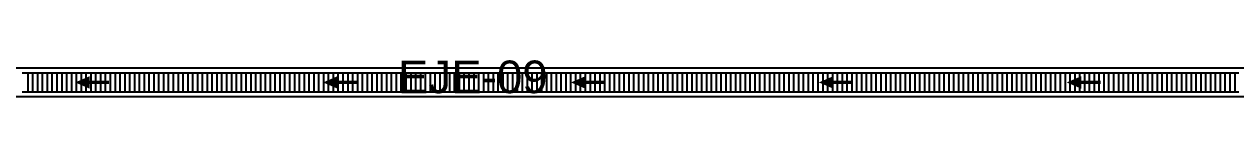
# Model space of a CAD drawing. Header units: metres. Extents: x 354768 to 355417, y 9249536 to 9250102.
# Drawn here: x 354903.11 to 354928.11, y 9249821.79 to 9249822.55 of the extents above; entities that cross this region are included whole.
import ezdxf
from ezdxf.enums import TextEntityAlignment as Align

# ---------------------------------------------------------------- set-up
doc = ezdxf.new("R2010")
doc.units = ezdxf.units.M
doc.header["$LTSCALE"] = 0.25
for name, color, linetype, true_color in [('CUN-FLUJO', 1, 'CONTINUOUS', 0xe60000), ('CUN-REJ-BORDE', 4, 'CONTINUOUS', 0x00aae6), ('CUN-REJ-PLATINA', 4, 'CONTINUOUS', 0x78cdf0)]:
    doc.layers.add(name, color=color, linetype=linetype, true_color=true_color)
doc.layers.add('CUNETA-S2', color=6, linetype='CONTINUOUS', lineweight=35)
doc.layers.add('NUDOS', color=7, linetype='CONTINUOUS')
doc.layers.add('TEXTOS', color=7, linetype='CONTINUOUS')
doc.styles.get("Standard").update_dxf_attribs({"font": 'arial.ttf'})

# ---------------------------------------------------------------- blocks, each defined once
blk = doc.blocks.new('CUNETAS_SISTEMA_2_CENTRO_FRENTE_SUR')
at = {"layer": 'CUN-FLUJO', "const_width": 0.07}
for points in [[(354904.861, 9249822.09), (354904.461, 9249822.09)], [(354909.976, 9249822.09), (354909.576, 9249822.09)], [(354915.09, 9249822.09), (354914.69, 9249822.09)], [(354920.204, 9249822.09), (354919.804, 9249822.09)], [(354925.319, 9249822.09), (354924.919, 9249822.09)]]:
    blk.add_lwpolyline(points, dxfattribs=at)
at = {"layer": 'CUN-FLUJO', "true_color": 0xe60000}
for points in [[(354904.161, 9249822.09), (354904.461, 9249821.96), (354904.461, 9249822.22)], [(354909.276, 9249822.09), (354909.576, 9249821.96), (354909.576, 9249822.22)], [(354914.39, 9249822.09), (354914.69, 9249821.96), (354914.69, 9249822.22)], [(354919.504, 9249822.09), (354919.804, 9249821.96), (354919.804, 9249822.22)], [(354924.619, 9249822.09), (354924.919, 9249821.96), (354924.919, 9249822.22)]]:
    blk.add_solid(points, dxfattribs=at)
at = {"layer": 'CUN-REJ-BORDE'}
for points in [[(354903.066, 9249822.29), (354903.317, 9249822.29), (354903.568, 9249822.29), (354903.819, 9249822.29), (354904.07, 9249822.29), (354904.321, 9249822.29), (354904.572, 9249822.29), (354904.823, 9249822.29), (354905.074, 9249822.29), (354905.325, 9249822.29), (354905.576, 9249822.29), (354905.827, 9249822.29), (354906.078, 9249822.29), (354906.329, 9249822.29), (354906.58, 9249822.29), (354906.831, 9249822.29), (354907.083, 9249822.29), (354907.334, 9249822.29), (354907.585, 9249822.29), (354907.836, 9249822.29), (354908.087, 9249822.29), (354908.338, 9249822.29), (354908.589, 9249822.29), (354908.84, 9249822.29), (354909.091, 9249822.29), (354909.342, 9249822.29), (354909.593, 9249822.29), (354909.844, 9249822.29), (354910.095, 9249822.29), (354910.346, 9249822.29), (354910.597, 9249822.29), (354910.849, 9249822.29), (354911.1, 9249822.29), (354911.351, 9249822.29), (354911.602, 9249822.29), (354911.853, 9249822.29), (354912.104, 9249822.29), (354912.355, 9249822.29), (354912.606, 9249822.29), (354912.857, 9249822.29), (354913.108, 9249822.29), (354913.359, 9249822.29), (354913.61, 9249822.29), (354913.861, 9249822.29), (354914.112, 9249822.29), (354914.363, 9249822.29), (354914.614, 9249822.29), (354914.866, 9249822.29), (354915.117, 9249822.29), (354915.368, 9249822.29), (354915.619, 9249822.29), (354915.87, 9249822.29), (354916.121, 9249822.29), (354916.372, 9249822.29), (354916.623, 9249822.29), (354916.874, 9249822.29), (354917.125, 9249822.29), (354917.376, 9249822.29), (354917.627, 9249822.29), (354917.878, 9249822.29), (354918.129, 9249822.29), (354918.38, 9249822.29), (354918.631, 9249822.29), (354918.883, 9249822.29), (354919.134, 9249822.29), (354919.385, 9249822.29), (354919.636, 9249822.29), (354919.887, 9249822.29), (354920.138, 9249822.29), (354920.389, 9249822.29), (354920.64, 9249822.29), (354920.891, 9249822.29), (354921.142, 9249822.29), (354921.393, 9249822.29), (354921.644, 9249822.29), (354921.895, 9249822.29), (354922.146, 9249822.29), (354922.397, 9249822.29), (354922.649, 9249822.29), (354922.9, 9249822.29), (354923.151, 9249822.29), (354923.402, 9249822.29), (354923.653, 9249822.29), (354923.904, 9249822.29), (354924.155, 9249822.29), (354924.406, 9249822.29), (354924.657, 9249822.29), (354924.908, 9249822.29), (354925.159, 9249822.29), (354925.41, 9249822.29), (354925.661, 9249822.29), (354925.912, 9249822.29), (354926.163, 9249822.29), (354926.414, 9249822.29), (354926.666, 9249822.29), (354926.917, 9249822.29), (354927.168, 9249822.29), (354927.419, 9249822.29), (354927.67, 9249822.29), (354927.921, 9249822.29), (354928.172, 9249822.29)], [(354902.923, 9249822.39), (354903.174, 9249822.39), (354903.426, 9249822.39), (354903.677, 9249822.39), (354903.929, 9249822.39), (354904.18, 9249822.39), (354904.431, 9249822.39), (354904.683, 9249822.39), (354904.934, 9249822.39), (354905.186, 9249822.39), (354905.437, 9249822.39), (354905.689, 9249822.39), (354905.94, 9249822.39), (354906.191, 9249822.39), (354906.443, 9249822.39), (354906.694, 9249822.39), (354906.946, 9249822.39), (354907.197, 9249822.39), (354907.449, 9249822.39), (354907.7, 9249822.39), (354907.951, 9249822.39), (354908.203, 9249822.39), (354908.454, 9249822.39), (354908.706, 9249822.39), (354908.957, 9249822.39), (354909.209, 9249822.39), (354909.46, 9249822.39), (354909.711, 9249822.39), (354909.963, 9249822.39), (354910.214, 9249822.39), (354910.466, 9249822.39), (354910.717, 9249822.39), (354910.969, 9249822.39), (354911.22, 9249822.39), (354911.471, 9249822.39), (354911.723, 9249822.39), (354911.974, 9249822.39), (354912.226, 9249822.39), (354912.477, 9249822.39), (354912.729, 9249822.39), (354912.98, 9249822.39), (354913.231, 9249822.39), (354913.483, 9249822.39), (354913.734, 9249822.39), (354913.986, 9249822.39), (354914.237, 9249822.39), (354914.489, 9249822.39), (354914.74, 9249822.39), (354914.991, 9249822.39), (354915.243, 9249822.39), (354915.494, 9249822.39), (354915.746, 9249822.39), (354915.997, 9249822.39), (354916.249, 9249822.39), (354916.5, 9249822.39), (354916.751, 9249822.39), (354917.003, 9249822.39), (354917.254, 9249822.39), (354917.506, 9249822.39), (354917.757, 9249822.39), (354918.009, 9249822.39), (354918.26, 9249822.39), (354918.511, 9249822.39), (354918.763, 9249822.39), (354919.014, 9249822.39), (354919.266, 9249822.39), (354919.517, 9249822.39), (354919.769, 9249822.39), (354920.02, 9249822.39), (354920.271, 9249822.39), (354920.523, 9249822.39), (354920.774, 9249822.39), (354921.026, 9249822.39), (354921.277, 9249822.39), (354921.529, 9249822.39), (354921.78, 9249822.39), (354922.031, 9249822.39), (354922.283, 9249822.39), (354922.534, 9249822.39), (354922.786, 9249822.39), (354923.037, 9249822.39), (354923.289, 9249822.39), (354923.54, 9249822.39), (354923.791, 9249822.39), (354924.043, 9249822.39), (354924.294, 9249822.39), (354924.546, 9249822.39), (354924.797, 9249822.39), (354925.049, 9249822.39), (354925.3, 9249822.39), (354925.551, 9249822.39), (354925.803, 9249822.39), (354926.054, 9249822.39), (354926.306, 9249822.39), (354926.557, 9249822.39), (354926.809, 9249822.39), (354927.06, 9249822.39), (354927.311, 9249822.39), (354927.563, 9249822.39), (354927.814, 9249822.39), (354928.066, 9249822.39), (354928.317, 9249822.39)], [(354928.172, 9249821.89), (354927.921, 9249821.89), (354927.67, 9249821.89), (354927.419, 9249821.89), (354927.168, 9249821.89), (354926.917, 9249821.89), (354926.666, 9249821.89), (354926.414, 9249821.89), (354926.163, 9249821.89), (354925.912, 9249821.89), (354925.661, 9249821.89), (354925.41, 9249821.89), (354925.159, 9249821.89), (354924.908, 9249821.89), (354924.657, 9249821.89), (354924.406, 9249821.89), (354924.155, 9249821.89), (354923.904, 9249821.89), (354923.653, 9249821.89), (354923.402, 9249821.89), (354923.151, 9249821.89), (354922.9, 9249821.89), (354922.649, 9249821.89), (354922.397, 9249821.89), (354922.146, 9249821.89), (354921.895, 9249821.89), (354921.644, 9249821.89), (354921.393, 9249821.89), (354921.142, 9249821.89), (354920.891, 9249821.89), (354920.64, 9249821.89), (354920.389, 9249821.89), (354920.138, 9249821.89), (354919.887, 9249821.89), (354919.636, 9249821.89), (354919.385, 9249821.89), (354919.134, 9249821.89), (354918.883, 9249821.89), (354918.631, 9249821.89), (354918.38, 9249821.89), (354918.129, 9249821.89), (354917.878, 9249821.89), (354917.627, 9249821.89), (354917.376, 9249821.89), (354917.125, 9249821.89), (354916.874, 9249821.89), (354916.623, 9249821.89), (354916.372, 9249821.89), (354916.121, 9249821.89), (354915.87, 9249821.89), (354915.619, 9249821.89), (354915.368, 9249821.89), (354915.117, 9249821.89), (354914.866, 9249821.89), (354914.614, 9249821.89), (354914.363, 9249821.89), (354914.112, 9249821.89), (354913.861, 9249821.89), (354913.61, 9249821.89), (354913.359, 9249821.89), (354913.108, 9249821.89), (354912.857, 9249821.89), (354912.606, 9249821.89), (354912.355, 9249821.89), (354912.104, 9249821.89), (354911.853, 9249821.89), (354911.602, 9249821.89), (354911.351, 9249821.89), (354911.1, 9249821.89), (354910.849, 9249821.89), (354910.597, 9249821.89), (354910.346, 9249821.89), (354910.095, 9249821.89), (354909.844, 9249821.89), (354909.593, 9249821.89), (354909.342, 9249821.89), (354909.091, 9249821.89), (354908.84, 9249821.89), (354908.589, 9249821.89), (354908.338, 9249821.89), (354908.087, 9249821.89), (354907.836, 9249821.89), (354907.585, 9249821.89), (354907.334, 9249821.89), (354907.083, 9249821.89), (354906.831, 9249821.89), (354906.58, 9249821.89), (354906.329, 9249821.89), (354906.078, 9249821.89), (354905.827, 9249821.89), (354905.576, 9249821.89), (354905.325, 9249821.89), (354905.074, 9249821.89), (354904.823, 9249821.89), (354904.572, 9249821.89), (354904.321, 9249821.89), (354904.07, 9249821.89), (354903.819, 9249821.89), (354903.568, 9249821.89), (354903.317, 9249821.89), (354903.066, 9249821.89)], [(354928.317, 9249821.79), (354928.066, 9249821.79), (354927.814, 9249821.79), (354927.563, 9249821.79), (354927.311, 9249821.79), (354927.06, 9249821.79), (354926.809, 9249821.79), (354926.557, 9249821.79), (354926.306, 9249821.79), (354926.054, 9249821.79), (354925.803, 9249821.79), (354925.551, 9249821.79), (354925.3, 9249821.79), (354925.049, 9249821.79), (354924.797, 9249821.79), (354924.546, 9249821.79), (354924.294, 9249821.79), (354924.043, 9249821.79), (354923.791, 9249821.79), (354923.54, 9249821.79), (354923.289, 9249821.79), (354923.037, 9249821.79), (354922.786, 9249821.79), (354922.534, 9249821.79), (354922.283, 9249821.79), (354922.031, 9249821.79), (354921.78, 9249821.79), (354921.529, 9249821.79), (354921.277, 9249821.79), (354921.026, 9249821.79), (354920.774, 9249821.79), (354920.523, 9249821.79), (354920.271, 9249821.79), (354920.02, 9249821.79), (354919.769, 9249821.79), (354919.517, 9249821.79), (354919.266, 9249821.79), (354919.014, 9249821.79), (354918.763, 9249821.79), (354918.511, 9249821.79), (354918.26, 9249821.79), (354918.009, 9249821.79), (354917.757, 9249821.79), (354917.506, 9249821.79), (354917.254, 9249821.79), (354917.003, 9249821.79), (354916.751, 9249821.79), (354916.5, 9249821.79), (354916.249, 9249821.79), (354915.997, 9249821.79), (354915.746, 9249821.79), (354915.494, 9249821.79), (354915.243, 9249821.79), (354914.991, 9249821.79), (354914.74, 9249821.79), (354914.489, 9249821.79), (354914.237, 9249821.79), (354913.986, 9249821.79), (354913.734, 9249821.79), (354913.483, 9249821.79), (354913.231, 9249821.79), (354912.98, 9249821.79), (354912.729, 9249821.79), (354912.477, 9249821.79), (354912.226, 9249821.79), (354911.974, 9249821.79), (354911.723, 9249821.79), (354911.471, 9249821.79), (354911.22, 9249821.79), (354910.969, 9249821.79), (354910.717, 9249821.79), (354910.466, 9249821.79), (354910.214, 9249821.79), (354909.963, 9249821.79), (354909.711, 9249821.79), (354909.46, 9249821.79), (354909.209, 9249821.79), (354908.957, 9249821.79), (354908.706, 9249821.79), (354908.454, 9249821.79), (354908.203, 9249821.79), (354907.951, 9249821.79), (354907.7, 9249821.79), (354907.449, 9249821.79), (354907.197, 9249821.79), (354906.946, 9249821.79), (354906.694, 9249821.79), (354906.443, 9249821.79), (354906.191, 9249821.79), (354905.94, 9249821.79), (354905.689, 9249821.79), (354905.437, 9249821.79), (354905.186, 9249821.79), (354904.934, 9249821.79), (354904.683, 9249821.79), (354904.431, 9249821.79), (354904.18, 9249821.79), (354903.929, 9249821.79), (354903.677, 9249821.79), (354903.426, 9249821.79), (354903.174, 9249821.79), (354902.923, 9249821.79)]]:
    blk.add_lwpolyline(points, dxfattribs=at)
at = {"layer": 'CUN-REJ-PLATINA'}
for p, q in [((354903.19, 9249821.89), (354903.19, 9249822.29)), ((354903.29, 9249821.89), (354903.29, 9249822.29)), ((354903.39, 9249821.89), (354903.39, 9249822.29)), ((354903.49, 9249821.89), (354903.49, 9249822.29)), ((354903.59, 9249821.89), (354903.59, 9249822.29)), ((354903.69, 9249821.89), (354903.69, 9249822.29)), ((354903.79, 9249821.89), (354903.79, 9249822.29)), ((354903.89, 9249821.89), (354903.89, 9249822.29)), ((354903.99, 9249821.89), (354903.99, 9249822.29)), ((354904.09, 9249821.89), (354904.09, 9249822.29)), ((354904.19, 9249821.89), (354904.19, 9249822.29)), ((354904.29, 9249821.89), (354904.29, 9249822.29)), ((354904.39, 9249821.89), (354904.39, 9249822.29)), ((354904.49, 9249821.89), (354904.49, 9249822.29)), ((354904.59, 9249821.89), (354904.59, 9249822.29)), ((354904.69, 9249821.89), (354904.69, 9249822.29)), ((354904.79, 9249821.89), (354904.79, 9249822.29)), ((354904.89, 9249821.89), (354904.89, 9249822.29)), ((354904.99, 9249821.89), (354904.99, 9249822.29)), ((354905.09, 9249821.89), (354905.09, 9249822.29)), ((354905.19, 9249821.89), (354905.19, 9249822.29)), ((354905.29, 9249821.89), (354905.29, 9249822.29)), ((354905.39, 9249821.89), (354905.39, 9249822.29)), ((354905.49, 9249821.89), (354905.49, 9249822.29)), ((354905.59, 9249821.89), (354905.59, 9249822.29)), ((354905.69, 9249821.89), (354905.69, 9249822.29)), ((354905.79, 9249821.89), (354905.79, 9249822.29)), ((354905.89, 9249821.89), (354905.89, 9249822.29)), ((354905.99, 9249821.89), (354905.99, 9249822.29)), ((354906.09, 9249821.89), (354906.09, 9249822.29)), ((354906.19, 9249821.89), (354906.19, 9249822.29)), ((354906.29, 9249821.89), (354906.29, 9249822.29)), ((354906.39, 9249821.89), (354906.39, 9249822.29)), ((354906.49, 9249821.89), (354906.49, 9249822.29)), ((354906.59, 9249821.89), (354906.59, 9249822.29)), ((354906.69, 9249821.89), (354906.69, 9249822.29)), ((354906.79, 9249821.89), (354906.79, 9249822.29)), ((354906.89, 9249821.89), (354906.89, 9249822.29)), ((354906.99, 9249821.89), (354906.99, 9249822.29)), ((354907.09, 9249821.89), (354907.09, 9249822.29)), ((354907.19, 9249821.89), (354907.19, 9249822.29)), ((354907.29, 9249821.89), (354907.29, 9249822.29)), ((354907.39, 9249821.89), (354907.39, 9249822.29)), ((354907.49, 9249821.89), (354907.49, 9249822.29)), ((354907.59, 9249821.89), (354907.59, 9249822.29)), ((354907.69, 9249821.89), (354907.69, 9249822.29)), ((354907.79, 9249821.89), (354907.79, 9249822.29)), ((354907.89, 9249821.89), (354907.89, 9249822.29)), ((354907.99, 9249821.89), (354907.99, 9249822.29)), ((354908.09, 9249821.89), (354908.09, 9249822.29)), ((354908.19, 9249821.89), (354908.19, 9249822.29)), ((354908.29, 9249821.89), (354908.29, 9249822.29)), ((354908.39, 9249821.89), (354908.39, 9249822.29)), ((354908.49, 9249821.89), (354908.49, 9249822.29)), ((354908.59, 9249821.89), (354908.59, 9249822.29)), ((354908.69, 9249821.89), (354908.69, 9249822.29)), ((354908.79, 9249821.89), (354908.79, 9249822.29)), ((354908.89, 9249821.89), (354908.89, 9249822.29)), ((354908.99, 9249821.89), (354908.99, 9249822.29)), ((354909.09, 9249821.89), (354909.09, 9249822.29)), ((354909.19, 9249821.89), (354909.19, 9249822.29)), ((354909.29, 9249821.89), (354909.29, 9249822.29)), ((354909.39, 9249821.89), (354909.39, 9249822.29)), ((354909.49, 9249821.89), (354909.49, 9249822.29)), ((354909.59, 9249821.89), (354909.59, 9249822.29)), ((354909.69, 9249821.89), (354909.69, 9249822.29)), ((354909.79, 9249821.89), (354909.79, 9249822.29)), ((354909.89, 9249821.89), (354909.89, 9249822.29)), ((354909.99, 9249821.89), (354909.99, 9249822.29)), ((354910.09, 9249821.89), (354910.09, 9249822.29)), ((354910.19, 9249821.89), (354910.19, 9249822.29)), ((354910.29, 9249821.89), (354910.29, 9249822.29)), ((354910.39, 9249821.89), (354910.39, 9249822.29)), ((354910.49, 9249821.89), (354910.49, 9249822.29)), ((354910.59, 9249821.89), (354910.59, 9249822.29)), ((354910.69, 9249821.89), (354910.69, 9249822.29)), ((354910.79, 9249821.89), (354910.79, 9249822.29)), ((354910.89, 9249821.89), (354910.89, 9249822.29)), ((354910.99, 9249821.89), (354910.99, 9249822.29)), ((354911.09, 9249821.89), (354911.09, 9249822.29)), ((354911.19, 9249821.89), (354911.19, 9249822.29)), ((354911.29, 9249821.89), (354911.29, 9249822.29)), ((354911.39, 9249821.89), (354911.39, 9249822.29)), ((354911.49, 9249821.89), (354911.49, 9249822.29)), ((354911.59, 9249821.89), (354911.59, 9249822.29)), ((354911.69, 9249821.89), (354911.69, 9249822.29)), ((354911.79, 9249821.89), (354911.79, 9249822.29)), ((354911.89, 9249821.89), (354911.89, 9249822.29)), ((354911.99, 9249821.89), (354911.99, 9249822.29)), ((354912.09, 9249821.89), (354912.09, 9249822.29)), ((354912.19, 9249821.89), (354912.19, 9249822.29)), ((354912.29, 9249821.89), (354912.29, 9249822.29)), ((354912.39, 9249821.89), (354912.39, 9249822.29)), ((354912.49, 9249821.89), (354912.49, 9249822.29)), ((354912.59, 9249821.89), (354912.59, 9249822.29)), ((354912.69, 9249821.89), (354912.69, 9249822.29)), ((354912.79, 9249821.89), (354912.79, 9249822.29)), ((354912.89, 9249821.89), (354912.89, 9249822.29)), ((354912.99, 9249821.89), (354912.99, 9249822.29)), ((354913.09, 9249821.89), (354913.09, 9249822.29)), ((354913.19, 9249821.89), (354913.19, 9249822.29)), ((354913.29, 9249821.89), (354913.29, 9249822.29)), ((354913.39, 9249821.89), (354913.39, 9249822.29)), ((354913.49, 9249821.89), (354913.49, 9249822.29)), ((354913.59, 9249821.89), (354913.59, 9249822.29)), ((354913.69, 9249821.89), (354913.69, 9249822.29)), ((354913.79, 9249821.89), (354913.79, 9249822.29)), ((354913.89, 9249821.89), (354913.89, 9249822.29)), ((354913.99, 9249821.89), (354913.99, 9249822.29)), ((354914.09, 9249821.89), (354914.09, 9249822.29)), ((354914.19, 9249821.89), (354914.19, 9249822.29)), ((354914.29, 9249821.89), (354914.29, 9249822.29)), ((354914.39, 9249821.89), (354914.39, 9249822.29)), ((354914.49, 9249821.89), (354914.49, 9249822.29)), ((354914.59, 9249821.89), (354914.59, 9249822.29)), ((354914.69, 9249821.89), (354914.69, 9249822.29)), ((354914.79, 9249821.89), (354914.79, 9249822.29)), ((354914.89, 9249821.89), (354914.89, 9249822.29)), ((354914.99, 9249821.89), (354914.99, 9249822.29)), ((354915.09, 9249821.89), (354915.09, 9249822.29)), ((354915.19, 9249821.89), (354915.19, 9249822.29)), ((354915.29, 9249821.89), (354915.29, 9249822.29)), ((354915.39, 9249821.89), (354915.39, 9249822.29)), ((354915.49, 9249821.89), (354915.49, 9249822.29)), ((354915.59, 9249821.89), (354915.59, 9249822.29)), ((354915.69, 9249821.89), (354915.69, 9249822.29)), ((354915.79, 9249821.89), (354915.79, 9249822.29)), ((354915.89, 9249821.89), (354915.89, 9249822.29)), ((354915.99, 9249821.89), (354915.99, 9249822.29)), ((354916.09, 9249821.89), (354916.09, 9249822.29)), ((354916.19, 9249821.89), (354916.19, 9249822.29)), ((354916.29, 9249821.89), (354916.29, 9249822.29)), ((354916.39, 9249821.89), (354916.39, 9249822.29)), ((354916.49, 9249821.89), (354916.49, 9249822.29)), ((354916.59, 9249821.89), (354916.59, 9249822.29)), ((354916.69, 9249821.89), (354916.69, 9249822.29)), ((354916.79, 9249821.89), (354916.79, 9249822.29)), ((354916.89, 9249821.89), (354916.89, 9249822.29)), ((354916.99, 9249821.89), (354916.99, 9249822.29)), ((354917.09, 9249821.89), (354917.09, 9249822.29)), ((354917.19, 9249821.89), (354917.19, 9249822.29)), ((354917.29, 9249821.89), (354917.29, 9249822.29)), ((354917.39, 9249821.89), (354917.39, 9249822.29)), ((354917.49, 9249821.89), (354917.49, 9249822.29)), ((354917.59, 9249821.89), (354917.59, 9249822.29)), ((354917.69, 9249821.89), (354917.69, 9249822.29)), ((354917.79, 9249821.89), (354917.79, 9249822.29)), ((354917.89, 9249821.89), (354917.89, 9249822.29)), ((354917.99, 9249821.89), (354917.99, 9249822.29)), ((354918.09, 9249821.89), (354918.09, 9249822.29)), ((354918.19, 9249821.89), (354918.19, 9249822.29)), ((354918.29, 9249821.89), (354918.29, 9249822.29)), ((354918.39, 9249821.89), (354918.39, 9249822.29)), ((354918.49, 9249821.89), (354918.49, 9249822.29)), ((354918.59, 9249821.89), (354918.59, 9249822.29)), ((354918.69, 9249821.89), (354918.69, 9249822.29)), ((354918.79, 9249821.89), (354918.79, 9249822.29)), ((354918.89, 9249821.89), (354918.89, 9249822.29)), ((354918.99, 9249821.89), (354918.99, 9249822.29)), ((354919.09, 9249821.89), (354919.09, 9249822.29)), ((354919.19, 9249821.89), (354919.19, 9249822.29)), ((354919.29, 9249821.89), (354919.29, 9249822.29)), ((354919.39, 9249821.89), (354919.39, 9249822.29)), ((354919.49, 9249821.89), (354919.49, 9249822.29)), ((354919.59, 9249821.89), (354919.59, 9249822.29)), ((354919.69, 9249821.89), (354919.69, 9249822.29)), ((354919.79, 9249821.89), (354919.79, 9249822.29)), ((354919.89, 9249821.89), (354919.89, 9249822.29)), ((354919.99, 9249821.89), (354919.99, 9249822.29)), ((354920.09, 9249821.89), (354920.09, 9249822.29)), ((354920.19, 9249821.89), (354920.19, 9249822.29)), ((354920.29, 9249821.89), (354920.29, 9249822.29)), ((354920.39, 9249821.89), (354920.39, 9249822.29)), ((354920.49, 9249821.89), (354920.49, 9249822.29)), ((354920.59, 9249821.89), (354920.59, 9249822.29)), ((354920.69, 9249821.89), (354920.69, 9249822.29)), ((354920.79, 9249821.89), (354920.79, 9249822.29)), ((354920.89, 9249821.89), (354920.89, 9249822.29)), ((354920.99, 9249821.89), (354920.99, 9249822.29)), ((354921.09, 9249821.89), (354921.09, 9249822.29)), ((354921.19, 9249821.89), (354921.19, 9249822.29)), ((354921.29, 9249821.89), (354921.29, 9249822.29)), ((354921.39, 9249821.89), (354921.39, 9249822.29)), ((354921.49, 9249821.89), (354921.49, 9249822.29)), ((354921.59, 9249821.89), (354921.59, 9249822.29)), ((354921.69, 9249821.89), (354921.69, 9249822.29)), ((354921.79, 9249821.89), (354921.79, 9249822.29)), ((354921.89, 9249821.89), (354921.89, 9249822.29)), ((354921.99, 9249821.89), (354921.99, 9249822.29)), ((354922.09, 9249821.89), (354922.09, 9249822.29)), ((354922.19, 9249821.89), (354922.19, 9249822.29)), ((354922.29, 9249821.89), (354922.29, 9249822.29)), ((354922.39, 9249821.89), (354922.39, 9249822.29)), ((354922.49, 9249821.89), (354922.49, 9249822.29)), ((354922.59, 9249821.89), (354922.59, 9249822.29)), ((354922.69, 9249821.89), (354922.69, 9249822.29)), ((354922.79, 9249821.89), (354922.79, 9249822.29)), ((354922.89, 9249821.89), (354922.89, 9249822.29)), ((354922.99, 9249821.89), (354922.99, 9249822.29)), ((354923.09, 9249821.89), (354923.09, 9249822.29)), ((354923.19, 9249821.89), (354923.19, 9249822.29)), ((354923.29, 9249821.89), (354923.29, 9249822.29)), ((354923.39, 9249821.89), (354923.39, 9249822.29)), ((354923.49, 9249821.89), (354923.49, 9249822.29)), ((354923.59, 9249821.89), (354923.59, 9249822.29)), ((354923.69, 9249821.89), (354923.69, 9249822.29)), ((354923.79, 9249821.89), (354923.79, 9249822.29)), ((354923.89, 9249821.89), (354923.89, 9249822.29)), ((354923.99, 9249821.89), (354923.99, 9249822.29)), ((354924.09, 9249821.89), (354924.09, 9249822.29)), ((354924.19, 9249821.89), (354924.19, 9249822.29)), ((354924.29, 9249821.89), (354924.29, 9249822.29)), ((354924.39, 9249821.89), (354924.39, 9249822.29)), ((354924.49, 9249821.89), (354924.49, 9249822.29)), ((354924.59, 9249821.89), (354924.59, 9249822.29)), ((354924.69, 9249821.89), (354924.69, 9249822.29)), ((354924.79, 9249821.89), (354924.79, 9249822.29)), ((354924.89, 9249821.89), (354924.89, 9249822.29)), ((354924.99, 9249821.89), (354924.99, 9249822.29)), ((354925.09, 9249821.89), (354925.09, 9249822.29)), ((354925.19, 9249821.89), (354925.19, 9249822.29)), ((354925.29, 9249821.89), (354925.29, 9249822.29)), ((354925.39, 9249821.89), (354925.39, 9249822.29)), ((354925.49, 9249821.89), (354925.49, 9249822.29)), ((354925.59, 9249821.89), (354925.59, 9249822.29)), ((354925.69, 9249821.89), (354925.69, 9249822.29)), ((354925.79, 9249821.89), (354925.79, 9249822.29)), ((354925.89, 9249821.89), (354925.89, 9249822.29)), ((354925.99, 9249821.89), (354925.99, 9249822.29)), ((354926.09, 9249821.89), (354926.09, 9249822.29)), ((354926.19, 9249821.89), (354926.19, 9249822.29)), ((354926.29, 9249821.89), (354926.29, 9249822.29)), ((354926.39, 9249821.89), (354926.39, 9249822.29)), ((354926.49, 9249821.89), (354926.49, 9249822.29)), ((354926.59, 9249821.89), (354926.59, 9249822.29)), ((354926.69, 9249821.89), (354926.69, 9249822.29)), ((354926.79, 9249821.89), (354926.79, 9249822.29)), ((354926.89, 9249821.89), (354926.89, 9249822.29)), ((354926.99, 9249821.89), (354926.99, 9249822.29)), ((354927.09, 9249821.89), (354927.09, 9249822.29)), ((354927.19, 9249821.89), (354927.19, 9249822.29)), ((354927.29, 9249821.89), (354927.29, 9249822.29)), ((354927.39, 9249821.89), (354927.39, 9249822.29)), ((354927.49, 9249821.89), (354927.49, 9249822.29)), ((354927.59, 9249821.89), (354927.59, 9249822.29)), ((354927.69, 9249821.89), (354927.69, 9249822.29)), ((354927.79, 9249821.89), (354927.79, 9249822.29)), ((354927.89, 9249821.89), (354927.89, 9249822.29)), ((354927.99, 9249821.89), (354927.99, 9249822.29)), ((354928.09, 9249821.89), (354928.09, 9249822.29))]:
    blk.add_line(p, q, dxfattribs=at)
blk = doc.blocks.new('ROTULOS_RED')
at = {"layer": 'TEXTOS', "color": 6}
blk.add_text('EJE-09', height=0.675, dxfattribs=at).set_placement((354910.819, 9249821.665), align=Align.BOTTOM_LEFT)

msp = doc.modelspace()

# ---------------------------------------------------------------- block references
at = {"layer": 'CUNETA-S2'}
msp.add_blockref('CUNETAS_SISTEMA_2_CENTRO_FRENTE_SUR', (0, 0), dxfattribs=at)
at = {"layer": 'NUDOS'}
msp.add_blockref('ROTULOS_RED', (0, 0), dxfattribs=at)

doc.saveas('drawing.dxf')
